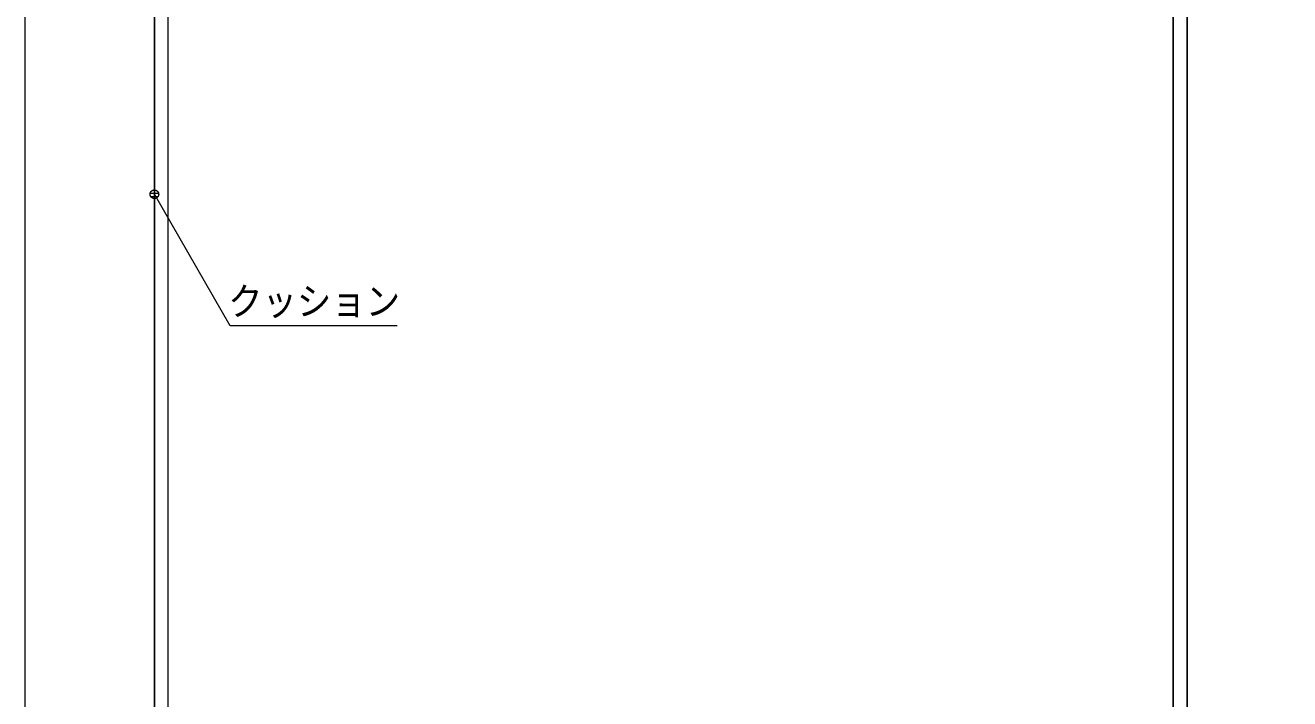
# Model space of a CAD drawing. Units: millimetres, scale not verified. Extents: x -6062 to 6062, y -3045 to 3045.
# Drawn here: x -5788 to -4318, y -703 to 80 of the extents above; entities that cross this region are included whole.
import ezdxf
from ezdxf.enums import TextEntityAlignment as Align

# ---------------------------------------------------------------- set-up
doc = ezdxf.new("R2010")
doc.units = ezdxf.units.MM
doc.header["$LTSCALE"] = 20
for name, color, linetype, lineweight in [('0-3_2寸法-3', 7, 'Continuous', 9), ('0-4_3一般', 7, 'Continuous', 9), ('0-5_1図面枠', 7, 'Continuous', 9)]:
    doc.layers.add(name, color=color, linetype=linetype, lineweight=lineweight)
doc.styles.add('ＭＳ ゴシック', font='')
doc.styles.get('ＭＳ ゴシック').set_extended_font_data('MS Gothic')

# ---------------------------------------------------------------- blocks, each defined once
blk = doc.blocks.new('グループ-61')
at = {"layer": '0-4_3一般'}
blk.add_line((-77000, -40000), (-77000, 6840), dxfattribs=at)
blk = doc.blocks.new('グループ-62')
at = {"layer": '0-4_3一般'}
for p, q in [((-77000, 7000), (-77000, -40000)), ((-76680, -40000), (-76680, 6840)), ((-53320, 6840), (-53320, -40000)), ((-53000, 6840), (-53000, -40000)), ((-53320, -39740), (-53320, 6100)), ((-53000, -39740), (-53000, 6100))]:
    blk.add_line(p, q, dxfattribs=at)
blk = doc.blocks.new('グループ-63')
at = {"layer": '0-4_3一般'}
for name in ['グループ-61', 'グループ-62']:
    blk.add_blockref(name, (0, 0), dxfattribs=at)
blk = doc.blocks.new('グループ-72')
at = {"layer": '0-5_1図面枠'}
blk.add_lwpolyline([(-80000, 55400), (80000, 55400), (80000, -55400), (-80000, -55400)], close=True, dxfattribs=at)
blk = doc.blocks.new('図面枠')
at = {"layer": '0-5_1図面枠'}
blk.add_blockref('グループ-72', (0, 0), dxfattribs=at)

msp = doc.modelspace()

# ---------------------------------------------------------------- linework, layer by layer
at = {"layer": '0-3_2寸法-3'}
for p, q in [((-5632.59, -115.62), (-5642.41, -115.62)), ((-5637.13, -111.62), (-5637.87, -111.62)), ((-5637.13, -111.62), (-5637.87, -111.62)), ((-5633.5, -119.62), (-5641.5, -119.62))]:
    msp.add_line(p, q, dxfattribs=at)
for points in [[(-5642.43, -117.51), (-5642.46, -117.27), (-5642.49, -117.02), (-5642.5, -116.78), (-5642.51, -116.53), (-5642.5, -116.28), (-5642.47, -116.04), (-5642.44, -115.8), (-5642.39, -115.56), (-5642.34, -115.32), (-5642.27, -115.08), (-5642.19, -114.85), (-5642.09, -114.62), (-5641.99, -114.4), (-5641.88, -114.18), (-5641.75, -113.97), (-5641.62, -113.76), (-5641.47, -113.56), (-5641.32, -113.37), (-5641.15, -113.19), (-5640.98, -113.01), (-5640.8, -112.85), (-5640.61, -112.69), (-5640.42, -112.54), (-5640.21, -112.4), (-5640, -112.28), (-5639.79, -112.16), (-5639.57, -112.05), (-5639.34, -111.96), (-5639.11, -111.87), (-5638.87, -111.8), (-5638.64, -111.74), (-5638.4, -111.69), (-5638.15, -111.65), (-5637.91, -111.62), (-5637.66, -111.61), (-5637.42, -111.61), (-5637.17, -111.62), (-5636.93, -111.64), (-5636.68, -111.67)], [(-5641.26, -119.91), (-5641.42, -119.73), (-5641.57, -119.53), (-5641.71, -119.33), (-5641.84, -119.12), (-5641.95, -118.9), (-5642.06, -118.68), (-5642.16, -118.45), (-5642.24, -118.22), (-5642.31, -117.99), (-5642.38, -117.75), (-5642.43, -117.51), (-5642.46, -117.27), (-5642.49, -117.02), (-5642.5, -116.78), (-5642.51, -116.53), (-5642.5, -116.28), (-5642.47, -116.04), (-5642.44, -115.8), (-5642.39, -115.56), (-5642.34, -115.32), (-5642.27, -115.08), (-5642.19, -114.85), (-5642.09, -114.62), (-5641.99, -114.4), (-5641.88, -114.18), (-5641.75, -113.97), (-5641.62, -113.76), (-5641.47, -113.56), (-5641.32, -113.37), (-5641.15, -113.19), (-5640.98, -113.01), (-5640.8, -112.85), (-5640.61, -112.69), (-5640.42, -112.54), (-5640.21, -112.4), (-5640, -112.28), (-5639.79, -112.16), (-5639.57, -112.05), (-5639.34, -111.96)], [(-5635, -120.95), (-5635.21, -121.07), (-5635.43, -121.17), (-5635.66, -121.27), (-5635.89, -121.35), (-5636.13, -121.43), (-5636.36, -121.49), (-5636.6, -121.54), (-5636.85, -121.58), (-5637.09, -121.6), (-5637.34, -121.62), (-5637.58, -121.62), (-5637.83, -121.61), (-5638.07, -121.59), (-5638.32, -121.55), (-5638.56, -121.51), (-5638.8, -121.45), (-5639.03, -121.38), (-5639.26, -121.3), (-5639.49, -121.21), (-5639.71, -121.1), (-5639.93, -120.99), (-5640.14, -120.86), (-5640.35, -120.73), (-5640.55, -120.58), (-5640.74, -120.43), (-5640.92, -120.27), (-5641.1, -120.09), (-5641.26, -119.91), (-5641.42, -119.73), (-5641.57, -119.53), (-5641.71, -119.33), (-5641.84, -119.12), (-5641.95, -118.9), (-5642.06, -118.68), (-5642.16, -118.45), (-5642.24, -118.22), (-5642.31, -117.99), (-5642.38, -117.75), (-5642.43, -117.51)], [(-5639.34, -111.96), (-5639.11, -111.87), (-5638.87, -111.8), (-5638.64, -111.74), (-5638.4, -111.69), (-5638.15, -111.65), (-5637.91, -111.62), (-5637.66, -111.61), (-5637.42, -111.61), (-5637.17, -111.62), (-5636.93, -111.64), (-5636.68, -111.67), (-5636.44, -111.72), (-5636.2, -111.78), (-5635.97, -111.84), (-5635.74, -111.93), (-5635.51, -112.02), (-5635.29, -112.12), (-5635.07, -112.24), (-5634.86, -112.36), (-5634.65, -112.49), (-5634.45, -112.64), (-5634.26, -112.79), (-5634.08, -112.96), (-5633.9, -113.13), (-5633.74, -113.31), (-5633.58, -113.5), (-5633.43, -113.7), (-5633.29, -113.9), (-5633.16, -114.11), (-5633.05, -114.32), (-5632.94, -114.55), (-5632.84, -114.77), (-5632.76, -115), (-5632.69, -115.24), (-5632.62, -115.48), (-5632.57, -115.72), (-5632.54, -115.96), (-5632.51, -116.2), (-5632.5, -116.45)], [(-5355.18, -269.45), (-5549.26, -269.45), (-5637.5, -116.61)], [(-5636.68, -111.67), (-5636.44, -111.72), (-5636.2, -111.78), (-5635.97, -111.84), (-5635.74, -111.93), (-5635.51, -112.02), (-5635.29, -112.12), (-5635.07, -112.24), (-5634.86, -112.36), (-5634.65, -112.49), (-5634.45, -112.64), (-5634.26, -112.79), (-5634.08, -112.96), (-5633.9, -113.13), (-5633.74, -113.31), (-5633.58, -113.5), (-5633.43, -113.7), (-5633.29, -113.9), (-5633.16, -114.11), (-5633.05, -114.32), (-5632.94, -114.55), (-5632.84, -114.77), (-5632.76, -115), (-5632.69, -115.24), (-5632.62, -115.48), (-5632.57, -115.72), (-5632.54, -115.96), (-5632.51, -116.2), (-5632.5, -116.45), (-5632.49, -116.69), (-5632.5, -116.94), (-5632.53, -117.18), (-5632.56, -117.43), (-5632.61, -117.67), (-5632.66, -117.91), (-5632.73, -118.14), (-5632.81, -118.38), (-5632.91, -118.6), (-5633.01, -118.83), (-5633.12, -119.04)], [(-5632.5, -116.45), (-5632.49, -116.69), (-5632.5, -116.94), (-5632.53, -117.18), (-5632.56, -117.43), (-5632.61, -117.67), (-5632.66, -117.91), (-5632.73, -118.14), (-5632.81, -118.38), (-5632.91, -118.6), (-5633.01, -118.83), (-5633.12, -119.04), (-5633.25, -119.26), (-5633.38, -119.46), (-5633.53, -119.66), (-5633.68, -119.85), (-5633.85, -120.04), (-5634.02, -120.21), (-5634.2, -120.38), (-5634.39, -120.53), (-5634.58, -120.68), (-5634.79, -120.82), (-5635, -120.95)], [(-5633.12, -119.04), (-5633.25, -119.26), (-5633.38, -119.46), (-5633.53, -119.66), (-5633.68, -119.85), (-5633.85, -120.04), (-5634.02, -120.21), (-5634.2, -120.38), (-5634.39, -120.53), (-5634.58, -120.68), (-5634.79, -120.82), (-5635, -120.95), (-5635.21, -121.07), (-5635.43, -121.17), (-5635.66, -121.27), (-5635.89, -121.35), (-5636.13, -121.43), (-5636.36, -121.49), (-5636.6, -121.54), (-5636.85, -121.58), (-5637.09, -121.6), (-5637.34, -121.62), (-5637.58, -121.62), (-5637.83, -121.61), (-5638.07, -121.59), (-5638.32, -121.55), (-5638.56, -121.51), (-5638.8, -121.45), (-5639.03, -121.38), (-5639.26, -121.3), (-5639.49, -121.21), (-5639.71, -121.1), (-5639.93, -120.99), (-5640.14, -120.86), (-5640.35, -120.73), (-5640.55, -120.58), (-5640.74, -120.43), (-5640.92, -120.27), (-5641.1, -120.09), (-5641.26, -119.91)]]:
    msp.add_lwpolyline(points, dxfattribs=at)

# ---------------------------------------------------------------- block references
at = {"layer": '0-4_3一般', "xscale": 0.05, "yscale": 0.05}
msp.add_blockref('グループ-63', (-1787.5, 0), dxfattribs=at)
at = {"layer": '0-5_1図面枠', "xscale": 0.05, "yscale": 0.05}
msp.add_blockref('図面枠', (-1787.5, 0), dxfattribs=at)

# ---------------------------------------------------------------- texts
at = {"layer": '0-3_2寸法-3', "style": 'ＭＳ ゴシック', "width": 0.9}
msp.add_text('クッション', height=32.55, dxfattribs=at).set_placement((-5551.76, -267.05), align=Align.BOTTOM_LEFT)

doc.saveas('drawing.dxf')
